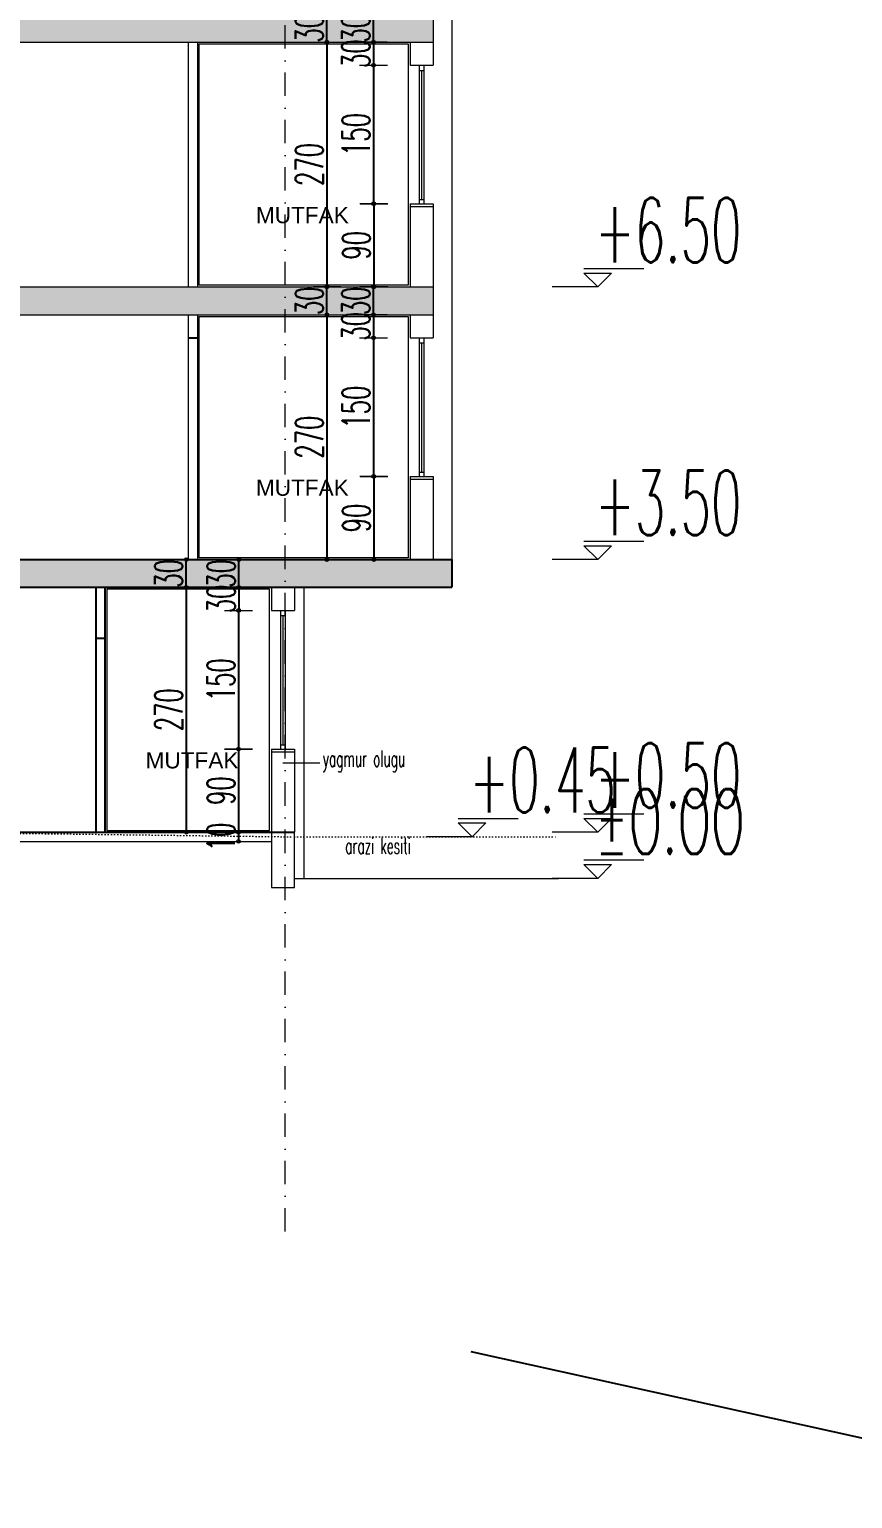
# Model space of a CAD drawing. Header units: millimetres. Extents: x -16104 to 67872, y -88009 to 12107.
# Drawn here: x 1113.3 to 1335.9, y -7687.7 to -7290.2 of the extents above; entities that cross this region are included whole.
import ezdxf

# ---------------------------------------------------------------- set-up
doc = ezdxf.new("R2010")
doc.units = ezdxf.units.MM
doc.linetypes.add('ACAD_ISO07W100', pattern=[3, 0, -3])
doc.linetypes.add('DASHDOTX2', pattern=[50.8, 25.4, -12.7, 0, -12.7])
doc.layers.get('0').update_dxf_attribs({"color": 241})
doc.layers.add('duvar', color=123, linetype='Continuous', lineweight=25)
doc.layers.add('TARAMA', color=8, linetype='Continuous', lineweight=15)
doc.styles.add('DIM', font='Txttw.shx', dxfattribs={"width": 0.6})
doc.styles.add('OLCU', font='simplex.shx', dxfattribs={"width": 0.6, "height": 1400})
doc.dimstyles.new('50', dxfattribs={"dimscale": 0, "dimtxt": 30, "dimasz": 1, "dimexe": 0, "dimexo": 2, "dimgap": 4, "dimtad": 1, "dimdec": 0, "dimzin": 0, "dimdsep": 46, "dimtxsty": 'DIM', "dimblk1": 'DOT', "dimblk2": 'DOT', "dimsah": 1, "dimcen": 1.5, "dimdle": 3, "dimse1": 1, "dimse2": 1, "dimclrd": 256, "dimclre": 9, "dimclrt": 256, "dimadec": 0, "dimazin": 0, "dimtfac": 0.24, "dimtdec": 0, "dimtix": 1, "dimtmove": 2, "dimatfit": 3, "dimldrblk": 'DOT', "dimfxl": 0, "dimtolj": 1, "dimtzin": 15, "dimarcsym": 0})
pattern_1 = [(45, (14602.0634, -51966.1225), (-1.76776695, 1.76776695), []), (45, (14603.8284, -51966.1225), (-1.76776695, 1.76776695), [1.2, -0.5])]

# ---------------------------------------------------------------- blocks, each defined once
blk = doc.blocks.new('DOT')
for p, q in [((-2, 0), (0, 0)), ((0, 15), (0, -15)), ((2, 0), (0, 0))]:
    blk.add_line(p, q)
blk.add_circle((0, 0), 2)
blk = doc.blocks.new('*D3287')
at = {"layer": 'Defpoints', "color": 0, "transparency": 16777216}
for p in [(49011.1, -34766.4), (49050.8, -34766.4), (49050.8, -34796.4)]:
    blk.add_point(p, dxfattribs=at)
at = {"layer": 'TARAMA', "lineweight": -2, "transparency": 16777216}
for p, q in [((49011.1, -34765.4), (49011.1, -34764.4)), ((49011.1, -34796.4), (49011.1, -34766.4)), ((49011.1, -34797.4), (49011.1, -34798.4))]:
    blk.add_line(p, q, dxfattribs=at)
for p, rotation in [((49011.1, -34766.4), 270), ((49011.1, -34796.4), 90)]:
    blk.add_blockref('DOT', p, dxfattribs=dict(at, rotation=rotation))
at = {"layer": 'TARAMA', "transparency": 16777216, "insert": (48992.1, -34781.4), "char_height": 30, "attachment_point": 5, "rotation": 90, "style": 'DIM'}
blk.add_mtext('\\A1;30', dxfattribs=at)
blk = doc.blocks.new('*D3288')
at = {"layer": 'Defpoints', "color": 0, "transparency": 16777216}
for p in [(49050.8, -34796.4), (49011.1, -34821.4), (49050.8, -34821.4)]:
    blk.add_point(p, dxfattribs=at)
at = {"layer": 'TARAMA', "lineweight": -2, "transparency": 16777216}
for p, q in [((49011.1, -34795.4), (49011.1, -34794.4)), ((49011.1, -34796.4), (49011.1, -34821.4)), ((49011.1, -34822.4), (49011.1, -34823.4))]:
    blk.add_line(p, q, dxfattribs=at)
for p, rotation in [((49011.1, -34796.4), 270), ((49011.1, -34821.4), 90)]:
    blk.add_blockref('DOT', p, dxfattribs=dict(at, rotation=rotation))
at = {"layer": 'TARAMA', "transparency": 16777216, "insert": (48992.1, -34808.9), "char_height": 30, "attachment_point": 5, "rotation": 90, "style": 'DIM'}
blk.add_mtext('\\A1;30', dxfattribs=at)
blk = doc.blocks.new('*D3289')
at = {"layer": 'Defpoints', "color": 0, "transparency": 16777216}
for p in [(49050.8, -34821.4), (49011.3, -34971.4), (49050.8, -34971.4)]:
    blk.add_point(p, dxfattribs=at)
at = {"layer": 'TARAMA', "lineweight": -2, "transparency": 16777216}
blk.add_line((49011.3, -34822.4), (49011.3, -34970.4), dxfattribs=at)
for p, rotation in [((49011.3, -34821.4), 90), ((49011.3, -34971.4), 270)]:
    blk.add_blockref('DOT', p, dxfattribs=dict(at, rotation=rotation))
at = {"layer": 'TARAMA', "transparency": 16777216, "insert": (48992.3, -34896.4), "char_height": 30, "attachment_point": 5, "rotation": 90, "style": 'DIM'}
blk.add_mtext('\\A1;150', dxfattribs=at)
blk = doc.blocks.new('*D3290')
at = {"layer": 'Defpoints', "color": 0, "transparency": 16777216}
for p in [(49050.8, -34971.4), (49011.7, -35061.4), (49050.8, -35061.4)]:
    blk.add_point(p, dxfattribs=at)
at = {"layer": 'TARAMA', "lineweight": -2, "transparency": 16777216}
blk.add_line((49011.7, -34972.4), (49011.7, -35060.4), dxfattribs=at)
for p, rotation in [((49011.7, -34971.4), 90), ((49011.7, -35061.4), 270)]:
    blk.add_blockref('DOT', p, dxfattribs=dict(at, rotation=rotation))
at = {"layer": 'TARAMA', "transparency": 16777216, "insert": (48992.7, -35016.4), "char_height": 30, "attachment_point": 5, "rotation": 90, "style": 'DIM'}
blk.add_mtext('\\A1;90', dxfattribs=at)
blk = doc.blocks.new('*D3304')
at = {"layer": 'Defpoints', "color": 0, "transparency": 16777216}
for p in [(49011.1, -35061.4), (49050.8, -35061.4), (49050.8, -35091.4)]:
    blk.add_point(p, dxfattribs=at)
at = {"layer": 'TARAMA', "lineweight": -2, "transparency": 16777216}
for p, q in [((49011.1, -35060.4), (49011.1, -35059.4)), ((49011.1, -35091.4), (49011.1, -35061.4)), ((49011.1, -35092.4), (49011.1, -35093.4))]:
    blk.add_line(p, q, dxfattribs=at)
for p, rotation in [((49011.1, -35061.4), 270), ((49011.1, -35091.4), 90)]:
    blk.add_blockref('DOT', p, dxfattribs=dict(at, rotation=rotation))
at = {"layer": 'TARAMA', "transparency": 16777216, "insert": (48992.1, -35076.4), "char_height": 30, "attachment_point": 5, "rotation": 90, "style": 'DIM'}
blk.add_mtext('\\A1;30', dxfattribs=at)
blk = doc.blocks.new('*D3305')
at = {"layer": 'Defpoints', "color": 0, "transparency": 16777216}
for p in [(49050.8, -35091.4), (49011.1, -35116.4), (49050.8, -35116.4)]:
    blk.add_point(p, dxfattribs=at)
at = {"layer": 'TARAMA', "lineweight": -2, "transparency": 16777216}
for p, q in [((49011.1, -35090.4), (49011.1, -35089.4)), ((49011.1, -35091.4), (49011.1, -35116.4)), ((49011.1, -35117.4), (49011.1, -35118.4))]:
    blk.add_line(p, q, dxfattribs=at)
for p, rotation in [((49011.1, -35091.4), 270), ((49011.1, -35116.4), 90)]:
    blk.add_blockref('DOT', p, dxfattribs=dict(at, rotation=rotation))
at = {"layer": 'TARAMA', "transparency": 16777216, "insert": (48992.1, -35103.9), "char_height": 30, "attachment_point": 5, "rotation": 90, "style": 'DIM'}
blk.add_mtext('\\A1;30', dxfattribs=at)
blk = doc.blocks.new('*D3306')
at = {"layer": 'Defpoints', "color": 0, "transparency": 16777216}
for p in [(49050.8, -35116.4), (49011.3, -35266.4), (49050.8, -35266.4)]:
    blk.add_point(p, dxfattribs=at)
at = {"layer": 'TARAMA', "lineweight": -2, "transparency": 16777216}
blk.add_line((49011.3, -35117.4), (49011.3, -35265.4), dxfattribs=at)
for p, rotation in [((49011.3, -35116.4), 90), ((49011.3, -35266.4), 270)]:
    blk.add_blockref('DOT', p, dxfattribs=dict(at, rotation=rotation))
at = {"layer": 'TARAMA', "transparency": 16777216, "insert": (48992.3, -35191.4), "char_height": 30, "attachment_point": 5, "rotation": 90, "style": 'DIM'}
blk.add_mtext('\\A1;150', dxfattribs=at)
blk = doc.blocks.new('*D3307')
at = {"layer": 'Defpoints', "color": 0, "transparency": 16777216}
for p in [(49050.8, -35266.4), (49011.7, -35356.4), (49050.8, -35356.4)]:
    blk.add_point(p, dxfattribs=at)
at = {"layer": 'TARAMA', "lineweight": -2, "transparency": 16777216}
blk.add_line((49011.7, -35267.4), (49011.7, -35355.4), dxfattribs=at)
for p, rotation in [((49011.7, -35266.4), 90), ((49011.7, -35356.4), 270)]:
    blk.add_blockref('DOT', p, dxfattribs=dict(at, rotation=rotation))
at = {"layer": 'TARAMA', "transparency": 16777216, "insert": (48992.7, -35311.4), "char_height": 30, "attachment_point": 5, "rotation": 90, "style": 'DIM'}
blk.add_mtext('\\A1;90', dxfattribs=at)
blk = doc.blocks.new('*D3420')
at = {"layer": 'Defpoints', "color": 0, "transparency": 16777216}
for p in [(48900.8, -35386.4), (48865.5, -35411.4), (48900.8, -35411.4)]:
    blk.add_point(p, dxfattribs=at)
at = {"layer": 'TARAMA', "lineweight": -2, "transparency": 16777216}
for p, q in [((48865.5, -35385.4), (48865.5, -35384.4)), ((48865.5, -35386.4), (48865.5, -35411.4)), ((48865.5, -35412.4), (48865.5, -35413.4))]:
    blk.add_line(p, q, dxfattribs=at)
for p, rotation in [((48865.5, -35386.4), 270), ((48865.5, -35411.4), 90)]:
    blk.add_blockref('DOT', p, dxfattribs=dict(at, rotation=rotation))
at = {"layer": 'TARAMA', "transparency": 16777216, "insert": (48846.5, -35398.9), "char_height": 30, "attachment_point": 5, "rotation": 90, "style": 'DIM'}
blk.add_mtext('\\A1;30', dxfattribs=at)
blk = doc.blocks.new('*D3318')
at = {"layer": 'Defpoints', "color": 0, "transparency": 16777216}
for p in [(48865.5, -35356.4), (48865.5, -35356.4), (48865.5, -35386.4)]:
    blk.add_point(p, dxfattribs=at)
at = {"layer": 'TARAMA', "lineweight": -2, "transparency": 16777216}
for p, q in [((48865.5, -35355.4), (48865.5, -35354.4)), ((48865.5, -35386.4), (48865.5, -35356.4)), ((48865.5, -35387.4), (48865.5, -35388.4))]:
    blk.add_line(p, q, dxfattribs=at)
for p, rotation in [((48865.5, -35356.4), 270), ((48865.5, -35386.4), 90)]:
    blk.add_blockref('DOT', p, dxfattribs=dict(at, rotation=rotation))
at = {"layer": 'TARAMA', "transparency": 16777216, "insert": (48846.5, -35371.4), "char_height": 30, "attachment_point": 5, "rotation": 90, "style": 'DIM'}
blk.add_mtext('\\A1;30', dxfattribs=at)
blk = doc.blocks.new('*D3421')
at = {"layer": 'Defpoints', "color": 0, "transparency": 16777216}
for p in [(48900.8, -35411.4), (48865.2, -35561.4), (48900.8, -35561.4)]:
    blk.add_point(p, dxfattribs=at)
at = {"layer": 'TARAMA', "lineweight": -2, "transparency": 16777216}
blk.add_line((48865.2, -35412.4), (48865.2, -35560.4), dxfattribs=at)
for p, rotation in [((48865.2, -35411.4), 90), ((48865.2, -35561.4), 270)]:
    blk.add_blockref('DOT', p, dxfattribs=dict(at, rotation=rotation))
at = {"layer": 'TARAMA', "transparency": 16777216, "insert": (48846.2, -35486.4), "char_height": 30, "attachment_point": 5, "rotation": 90, "style": 'DIM'}
blk.add_mtext('\\A1;150', dxfattribs=at)
blk = doc.blocks.new('*D3319')
at = {"layer": 'Defpoints', "color": 0, "transparency": 16777216}
for p in [(48865.2, -35561.4), (48865.2, -35651.4), (48865.2, -35651.4)]:
    blk.add_point(p, dxfattribs=at)
at = {"layer": 'TARAMA', "lineweight": -2, "transparency": 16777216}
blk.add_line((48865.2, -35562.4), (48865.2, -35650.4), dxfattribs=at)
for p, rotation in [((48865.2, -35561.4), 90), ((48865.2, -35651.4), 270)]:
    blk.add_blockref('DOT', p, dxfattribs=dict(at, rotation=rotation))
at = {"layer": 'TARAMA', "transparency": 16777216, "insert": (48846.2, -35606.4), "char_height": 30, "attachment_point": 5, "rotation": 90, "style": 'DIM'}
blk.add_mtext('\\A1;90', dxfattribs=at)
blk = doc.blocks.new('*D3320')
at = {"layer": 'Defpoints', "color": 0, "transparency": 16777216}
for p in [(48865.2, -35651.4), (48865.2, -35661.4), (48865.2, -35661.4)]:
    blk.add_point(p, dxfattribs=at)
at = {"layer": 'TARAMA', "lineweight": -2, "transparency": 16777216}
for p, q in [((48865.2, -35650.4), (48865.2, -35649.4)), ((48865.2, -35651.4), (48865.2, -35661.4)), ((48865.2, -35662.4), (48865.2, -35663.4))]:
    blk.add_line(p, q, dxfattribs=at)
for p, rotation in [((48865.2, -35651.4), 270), ((48865.2, -35661.4), 90)]:
    blk.add_blockref('DOT', p, dxfattribs=dict(at, rotation=rotation))
at = {"layer": 'TARAMA', "transparency": 16777216, "insert": (48846.2, -35656.4), "char_height": 30, "attachment_point": 5, "rotation": 90, "style": 'DIM'}
blk.add_mtext('\\A1;10', dxfattribs=at)
blk = doc.blocks.new('*D3334')
at = {"layer": 'Defpoints', "color": 0, "transparency": 16777216}
for p in [(48960.8, -34796.4), (48960.8, -35061.4), (48960.8, -35061.4)]:
    blk.add_point(p, dxfattribs=at)
at = {"layer": 'TARAMA', "lineweight": -2, "transparency": 16777216}
blk.add_line((48960.8, -34797.4), (48960.8, -35060.4), dxfattribs=at)
for p, rotation in [((48960.8, -34796.4), 90), ((48960.8, -35061.4), 270)]:
    blk.add_blockref('DOT', p, dxfattribs=dict(at, rotation=rotation))
at = {"layer": 'TARAMA', "transparency": 16777216, "insert": (48941.8, -34928.9), "char_height": 30, "attachment_point": 5, "rotation": 90, "style": 'DIM'}
blk.add_mtext('\\A1;270', dxfattribs=at)
blk = doc.blocks.new('*D3335')
at = {"layer": 'Defpoints', "color": 0, "transparency": 16777216}
for p in [(48960.8, -34766.4), (49000.5, -34766.4), (49000.5, -34796.4)]:
    blk.add_point(p, dxfattribs=at)
at = {"layer": 'TARAMA', "lineweight": -2, "transparency": 16777216}
for p, q in [((48960.8, -34765.4), (48960.8, -34764.4)), ((48960.8, -34796.4), (48960.8, -34766.4)), ((48960.8, -34797.4), (48960.8, -34798.4))]:
    blk.add_line(p, q, dxfattribs=at)
for p, rotation in [((48960.8, -34766.4), 270), ((48960.8, -34796.4), 90)]:
    blk.add_blockref('DOT', p, dxfattribs=dict(at, rotation=rotation))
at = {"layer": 'TARAMA', "transparency": 16777216, "insert": (48941.8, -34781.4), "char_height": 30, "attachment_point": 5, "rotation": 90, "style": 'DIM'}
blk.add_mtext('\\A1;30', dxfattribs=at)
blk = doc.blocks.new('*D3338')
at = {"layer": 'Defpoints', "color": 0, "transparency": 16777216}
for p in [(48960.8, -35091.4), (48960.8, -35356.4), (48960.8, -35356.4)]:
    blk.add_point(p, dxfattribs=at)
at = {"layer": 'TARAMA', "lineweight": -2, "transparency": 16777216}
blk.add_line((48960.8, -35092.4), (48960.8, -35355.4), dxfattribs=at)
for p, rotation in [((48960.8, -35091.4), 90), ((48960.8, -35356.4), 270)]:
    blk.add_blockref('DOT', p, dxfattribs=dict(at, rotation=rotation))
at = {"layer": 'TARAMA', "transparency": 16777216, "insert": (48941.8, -35223.9), "char_height": 30, "attachment_point": 5, "rotation": 90, "style": 'DIM'}
blk.add_mtext('\\A1;270', dxfattribs=at)
blk = doc.blocks.new('*D3339')
at = {"layer": 'Defpoints', "color": 0, "transparency": 16777216}
for p in [(48960.8, -35061.4), (49000.5, -35061.4), (49000.5, -35091.4)]:
    blk.add_point(p, dxfattribs=at)
at = {"layer": 'TARAMA', "lineweight": -2, "transparency": 16777216}
for p, q in [((48960.8, -35060.4), (48960.8, -35059.4)), ((48960.8, -35091.4), (48960.8, -35061.4)), ((48960.8, -35092.4), (48960.8, -35093.4))]:
    blk.add_line(p, q, dxfattribs=at)
for p, rotation in [((48960.8, -35061.4), 270), ((48960.8, -35091.4), 90)]:
    blk.add_blockref('DOT', p, dxfattribs=dict(at, rotation=rotation))
at = {"layer": 'TARAMA', "transparency": 16777216, "insert": (48941.8, -35076.4), "char_height": 30, "attachment_point": 5, "rotation": 90, "style": 'DIM'}
blk.add_mtext('\\A1;30', dxfattribs=at)
blk = doc.blocks.new('*D3426')
at = {"layer": 'Defpoints', "color": 0, "transparency": 16777216}
for p in [(48808.8, -35356.4), (48810.8, -35356.4), (48810.8, -35386.4)]:
    blk.add_point(p, dxfattribs=at)
at = {"layer": 'TARAMA', "lineweight": -2, "transparency": 16777216}
for p, q in [((48808.8, -35355.4), (48808.8, -35354.4)), ((48808.8, -35386.4), (48808.8, -35356.4)), ((48808.8, -35387.4), (48808.8, -35388.4))]:
    blk.add_line(p, q, dxfattribs=at)
for p, rotation in [((48808.8, -35356.4), 270), ((48808.8, -35386.4), 90)]:
    blk.add_blockref('DOT', p, dxfattribs=dict(at, rotation=rotation))
at = {"layer": 'TARAMA', "transparency": 16777216, "insert": (48789.8, -35371.4), "char_height": 30, "attachment_point": 5, "rotation": 90, "style": 'DIM'}
blk.add_mtext('\\A1;30', dxfattribs=at)
blk = doc.blocks.new('*D3343')
at = {"layer": 'Defpoints', "color": 0, "transparency": 16777216}
for p in [(48808.8, -35386.4), (48808.8, -35651.4), (48808.8, -35651.4)]:
    blk.add_point(p, dxfattribs=at)
at = {"layer": 'TARAMA', "lineweight": -2, "transparency": 16777216}
blk.add_line((48808.8, -35387.4), (48808.8, -35650.4), dxfattribs=at)
for p, rotation in [((48808.8, -35386.4), 90), ((48808.8, -35651.4), 270)]:
    blk.add_blockref('DOT', p, dxfattribs=dict(at, rotation=rotation))
at = {"layer": 'TARAMA', "transparency": 16777216, "insert": (48789.8, -35518.9), "char_height": 30, "attachment_point": 5, "rotation": 90, "style": 'DIM'}
blk.add_mtext('\\A1;270', dxfattribs=at)
blk = doc.blocks.new('tyl')
at = {"layer": 'duvar'}
blk.add_lwpolyline([(-26672, 9196.4), (-25112.7, 9387.1), (-24281.1, 468), (-25954.2, 341.5), (-26672, 500.3)], dxfattribs=at)
blk.add_lwpolyline([(-26672, 9196.4), (-25112.7, 9387.1), (-24281.1, 468), (-25954.2, 341.5), (-26672, 500.3)], dxfattribs=at)
blk = doc.blocks.new('POK')
at = {"layer": 'TARAMA'}
h = blk.add_hatch(dxfattribs=at)
h.set_pattern_fill('JIS_STN_2.5,_O', color=256)
h.set_pattern_definition(pattern_1)
h.paths.add_polyline_path([(49075.8, -34796.4), (49075.8, -34766.4), (48031.3, -34766.4), (48031.3, -34796.4)])
h = blk.add_hatch(dxfattribs=at)
h.set_pattern_fill('JIS_STN_2.5,_O', color=256)
h.set_pattern_definition(pattern_1)
h.paths.add_polyline_path([(49075.8, -35091.4), (49075.8, -35061.4), (48031.3, -35061.4), (48031.3, -35091.4)])
h = blk.add_hatch(dxfattribs=at)
h.set_pattern_fill('JIS_STN_2.5,_O', color=256)
h.set_pattern_definition(pattern_1)
h.paths.add_polyline_path([(49095.8, -35386.4), (49095.8, -35356.4), (48031.3, -35356.4), (48031.3, -35386.4)])
for p, q in [((48810.8, -35116.4), (48820.8, -35116.4)), ((48031.3, -35356.4), (49095.8, -35356.4)), ((49095.8, -35356.4), (49095.8, -35386.4)), ((48031.3, -35386.4), (49075.8, -35386.4)), ((48710.8, -35386.4), (48710.8, -35651.4)), ((48720.8, -35386.4), (48720.8, -35651.4)), ((49075.8, -35386.4), (49095.8, -35386.4)), ((48710.8, -35441.4), (48720.8, -35441.4)), ((48031.3, -35651.4), (48925.8, -35651.4))]:
    blk.add_line(p, q)
at = {"layer": 'TARAMA', "linetype": 'DASHDOTX2'}
blk.add_line((48915.8, -36083.5), (48915.8, -33189.8), dxfattribs=at)
at = {"layer": 'TARAMA'}
for p, q in [((49075.8, -34766.4), (49075.8, -34821.4)), ((49095.8, -34766.4), (49095.8, -35061.4)), ((48031.3, -34796.4), (49075.8, -34796.4)), ((48810.8, -34796.4), (48810.8, -35061.4)), ((48820.8, -34796.4), (48820.8, -35061.4)), ((49050.8, -34796.4), (49050.8, -34821.4)), ((49050.8, -34821.4), (49075.8, -34821.4)), ((49060.8, -34821.4), (49060.8, -34971.4)), ((49060.8, -34827), (49065.8, -34827)), ((49063.3, -34827), (49063.3, -34966.8)), ((49065.8, -34821.4), (49065.8, -34971.4)), ((49050.8, -34971.4), (49050.8, -35061.4)), ((49050.8, -34971.4), (49075.8, -34971.4)), ((49050.8, -34974.4), (49075.8, -34974.4)), ((49060.8, -34966.8), (49065.8, -34966.8)), ((49075.8, -34971.4), (49075.8, -35061.4)), ((48031.3, -35061.4), (49075.8, -35061.4)), ((49075.8, -35061.4), (49075.8, -35116.4)), ((49095.8, -35061.4), (49095.8, -35356.4)), ((48031.3, -35091.4), (49075.8, -35091.4)), ((48810.8, -35091.4), (48810.8, -35356.4)), ((48820.8, -35091.4), (48820.8, -35356.4)), ((49050.8, -35091.4), (49050.8, -35116.4)), ((49050.8, -35116.4), (49075.8, -35116.4)), ((49060.8, -35116.4), (49060.8, -35266.4)), ((49065.8, -35116.4), (49065.8, -35266.4)), ((49060.8, -35122), (49065.8, -35122)), ((49063.3, -35122), (49063.3, -35261.8)), ((49060.8, -35261.8), (49065.8, -35261.8)), ((49050.8, -35266.4), (49050.8, -35356.4)), ((49050.8, -35266.4), (49075.8, -35266.4)), ((49050.8, -35269.4), (49075.8, -35269.4)), ((49075.8, -35266.4), (49075.8, -35356.4)), ((48031.3, -35356.4), (49075.8, -35356.4)), ((48031.3, -35356.4), (49095.8, -35356.4)), ((49095.8, -35356.4), (49095.8, -35386.4)), ((48031.3, -35386.4), (49095.8, -35386.4)), ((48710.8, -35386.4), (48710.8, -35651.4)), ((48720.8, -35386.4), (48720.8, -35651.4)), ((48900.8, -35386.4), (48900.8, -35411.4)), ((48925.8, -35386.4), (48925.8, -35411.4)), ((48900.8, -35411.4), (48925.8, -35411.4)), ((48910.8, -35411.4), (48910.8, -35561.4)), ((48910.8, -35417), (48915.8, -35417)), ((48913.3, -35417), (48913.3, -35556.8)), ((48915.8, -35411.4), (48915.8, -35561.4)), ((48720.8, -35561.4), (48720.8, -35651.4)), ((48900.8, -35561.4), (48900.8, -35651.4)), ((48900.8, -35561.4), (48925.8, -35561.4)), ((48900.8, -35564.4), (48925.8, -35564.4)), ((48910.8, -35556.8), (48915.8, -35556.8)), ((48925.8, -35561.4), (48925.8, -35651.4)), ((48031.3, -35651.4), (48925.8, -35651.4)), ((48041.3, -35661.4), (48900.8, -35661.4)), ((48925.8, -35701.4), (49211.2, -35701.4))]:
    blk.add_line(p, q, dxfattribs=at)
at = {"layer": 'TARAMA', "ltscale": 0.01}
for p, q in [((49238.7, -35041.4), (49303.7, -35041.4)), ((49253.7, -35061.4), (49238.7, -35046.4)), ((49238.7, -35046.4), (49268.7, -35046.4)), ((49253.7, -35061.4), (49268.7, -35046.4)), ((49253.7, -35061.4), (49204.3, -35061.4)), ((49238.7, -35336.4), (49303.7, -35336.4)), ((49253.7, -35356.4), (49238.7, -35341.4)), ((49238.7, -35341.4), (49268.7, -35341.4)), ((49253.7, -35356.4), (49268.7, -35341.4)), ((49253.7, -35356.4), (49204.3, -35356.4)), ((48935.8, -35386.4), (48935.8, -35701.4)), ((48953.3, -35576.6), (48913.3, -35576.6)), ((49102.8, -35636.4), (49167.8, -35636.4)), ((49117.8, -35656.4), (49102.8, -35641.4)), ((49102.8, -35641.4), (49132.8, -35641.4)), ((49117.8, -35656.4), (49132.8, -35641.4)), ((49238.7, -35631.4), (49303.7, -35631.4)), ((49253.7, -35651.4), (49238.7, -35636.4)), ((49238.7, -35636.4), (49268.7, -35636.4)), ((49253.7, -35651.4), (49268.7, -35636.4)), ((49117.8, -35656.4), (49068.5, -35656.4)), ((49253.7, -35651.4), (49204.3, -35651.4)), ((49238.7, -35681.4), (49303.7, -35681.4)), ((49253.7, -35701.4), (49238.7, -35686.4)), ((49238.7, -35686.4), (49268.7, -35686.4)), ((49253.7, -35701.4), (49268.7, -35686.4)), ((49253.7, -35701.4), (49204.3, -35701.4))]:
    blk.add_line(p, q, dxfattribs=at)
at = {"layer": 'TARAMA', "linetype": 'ACAD_ISO07W100'}
for p, q in [((47116.3, -35633.4), (48925.8, -35656.4)), ((48925.8, -35656.4), (49211.2, -35656.4))]:
    blk.add_line(p, q, dxfattribs=at)
at = {"layer": 'TARAMA'}
for points in [[(48822.8, -34798.4), (49048.8, -34798.4), (49048.8, -34971.4), (49048.8, -35059.4), (48822.8, -35059.4)], [(48822.8, -35093.4), (49048.8, -35093.4), (49048.8, -35266.4), (49048.8, -35354.4), (48822.8, -35354.4)], [(48722.8, -35649.4), (48898.8, -35649.4), (48898.8, -35388.4), (48722.8, -35388.4)]]:
    blk.add_lwpolyline(points, close=True, dxfattribs=at)
for points in [[(49095.8, -35356.4), (48031.3, -35356.4), (48031.3, -35386.4), (49095.8, -35386.4), (49095.8, -35356.4)], [(48900.8, -35651.4), (48900.8, -35711.4), (48925.8, -35711.4), (48925.8, -35651.4), (48900.8, -35651.4)]]:
    blk.add_lwpolyline(points, dxfattribs=at)
at = {"layer": 'TARAMA', "ltscale": 0.01, "style": 'OLCU', "width": 0.55}
for s, height, p in [('+6.50', 70, (49250.9, -35034.9)), ('+3.50', 70, (49250.9, -35329.9)), ('yagmur olugu', 17.5, (48956.4, -35580.5)), ('+0.45', 70, (49115, -35629.9)), ('+0.50', 70, (49250.9, -35624.9)), ('%%PO.OO', 70, (49250.9, -35674.9)), ('arazi kesiti', 17.5, (48980.6, -35674.9))]:
    blk.add_text(s, height=height, dxfattribs=at).set_placement(p)
at = {"layer": 'TARAMA', "char_height": 17.5, "width": 1076.841, "attachment_point": 9}
for insert in [(48984.5, -34992.6), (48984.5, -35287.6), (48865.2, -35582.6)]:
    blk.add_mtext('{\\fArial|b0|i0|c162|p34;MUTFAK}', dxfattribs=dict(at, insert=insert))
at = {"layer": 'TARAMA'}
for base, p1, p2, picture, middle in [((48960.8, -34766.4), (49000.5, -34796.4), (49000.5, -34766.4), '*D3335', (48941.8, -34781.4)), ((49011.1, -34766.4), (49050.8, -34796.4), (49050.8, -34766.4), '*D3287', (48992.1, -34781.4)), ((49011.3, -34971.4), (49050.8, -34821.4), (49050.8, -34971.4), '*D3289', (48992.3, -34896.4)), ((49011.7, -35061.4), (49050.8, -34971.4), (49050.8, -35061.4), '*D3290', (48992.7, -35016.4)), ((48960.8, -35061.4), (49000.5, -35091.4), (49000.5, -35061.4), '*D3339', (48941.8, -35076.4)), ((49011.1, -35061.4), (49050.8, -35091.4), (49050.8, -35061.4), '*D3304', (48992.1, -35076.4)), ((49011.3, -35266.4), (49050.8, -35116.4), (49050.8, -35266.4), '*D3306', (48992.3, -35191.4)), ((49011.7, -35356.4), (49050.8, -35266.4), (49050.8, -35356.4), '*D3307', (48992.7, -35311.4)), ((48808.8, -35356.4), (48810.8, -35386.4), (48810.8, -35356.4), '*D3426', (48789.8, -35371.4)), ((48865.5, -35356.4), (48865.5, -35386.4), (48865.5, -35356.4), '*D3318', (48846.5, -35371.4)), ((48865.2, -35561.4), (48900.8, -35411.4), (48900.8, -35561.4), '*D3421', (48846.2, -35486.4)), ((48865.2, -35651.4), (48865.2, -35561.4), (48865.2, -35651.4), '*D3319', (48846.2, -35606.4)), ((48865.2, -35661.4), (48865.2, -35651.4), (48865.2, -35661.4), '*D3320', (48846.2, -35656.4))]:
    dim = blk.add_linear_dim(base=base, p1=p1, p2=p2, angle=90, dimstyle='50', override={"dimscale": 1}, dxfattribs=at)
    dim.commit()
    dim.dimension.update_dxf_attribs({"geometry": picture, "text_midpoint": middle})
for base, p1, p2, text, picture, middle in [((48960.8, -35061.4), (48960.8, -34796.4), (48960.8, -35061.4), '270', '*D3334', (48941.8, -34928.9)), ((49011.1, -34821.4), (49050.8, -34796.4), (49050.8, -34821.4), '30', '*D3288', (48992.1, -34808.9)), ((49011.1, -35116.4), (49050.8, -35091.4), (49050.8, -35116.4), '30', '*D3305', (48992.1, -35103.9)), ((48960.8, -35356.4), (48960.8, -35091.4), (48960.8, -35356.4), '270', '*D3338', (48941.8, -35223.9)), ((48808.8, -35651.4), (48808.8, -35386.4), (48808.8, -35651.4), '270', '*D3343', (48789.8, -35518.9)), ((48865.5, -35411.4), (48900.8, -35386.4), (48900.8, -35411.4), '30', '*D3420', (48846.5, -35398.9))]:
    dim = blk.add_linear_dim(base=base, p1=p1, p2=p2, angle=90, text=text, dimstyle='50', override={"dimscale": 1}, dxfattribs=at)
    dim.commit()
    dim.dimension.update_dxf_attribs({"geometry": picture, "text_midpoint": middle})

msp = doc.modelspace()

# ---------------------------------------------------------------- block references
at = {"xscale": 0.25, "yscale": 0.25, "zscale": 0.25}
msp.add_blockref('POK', (-11046.48, 1405.43), dxfattribs=at)
at = {"layer": 'duvar', "xscale": 0.25, "yscale": 0.25, "zscale": 0.25}
msp.add_blockref('tyl', (7900.7, -7773.07), dxfattribs=at)

doc.saveas('drawing.dxf')
